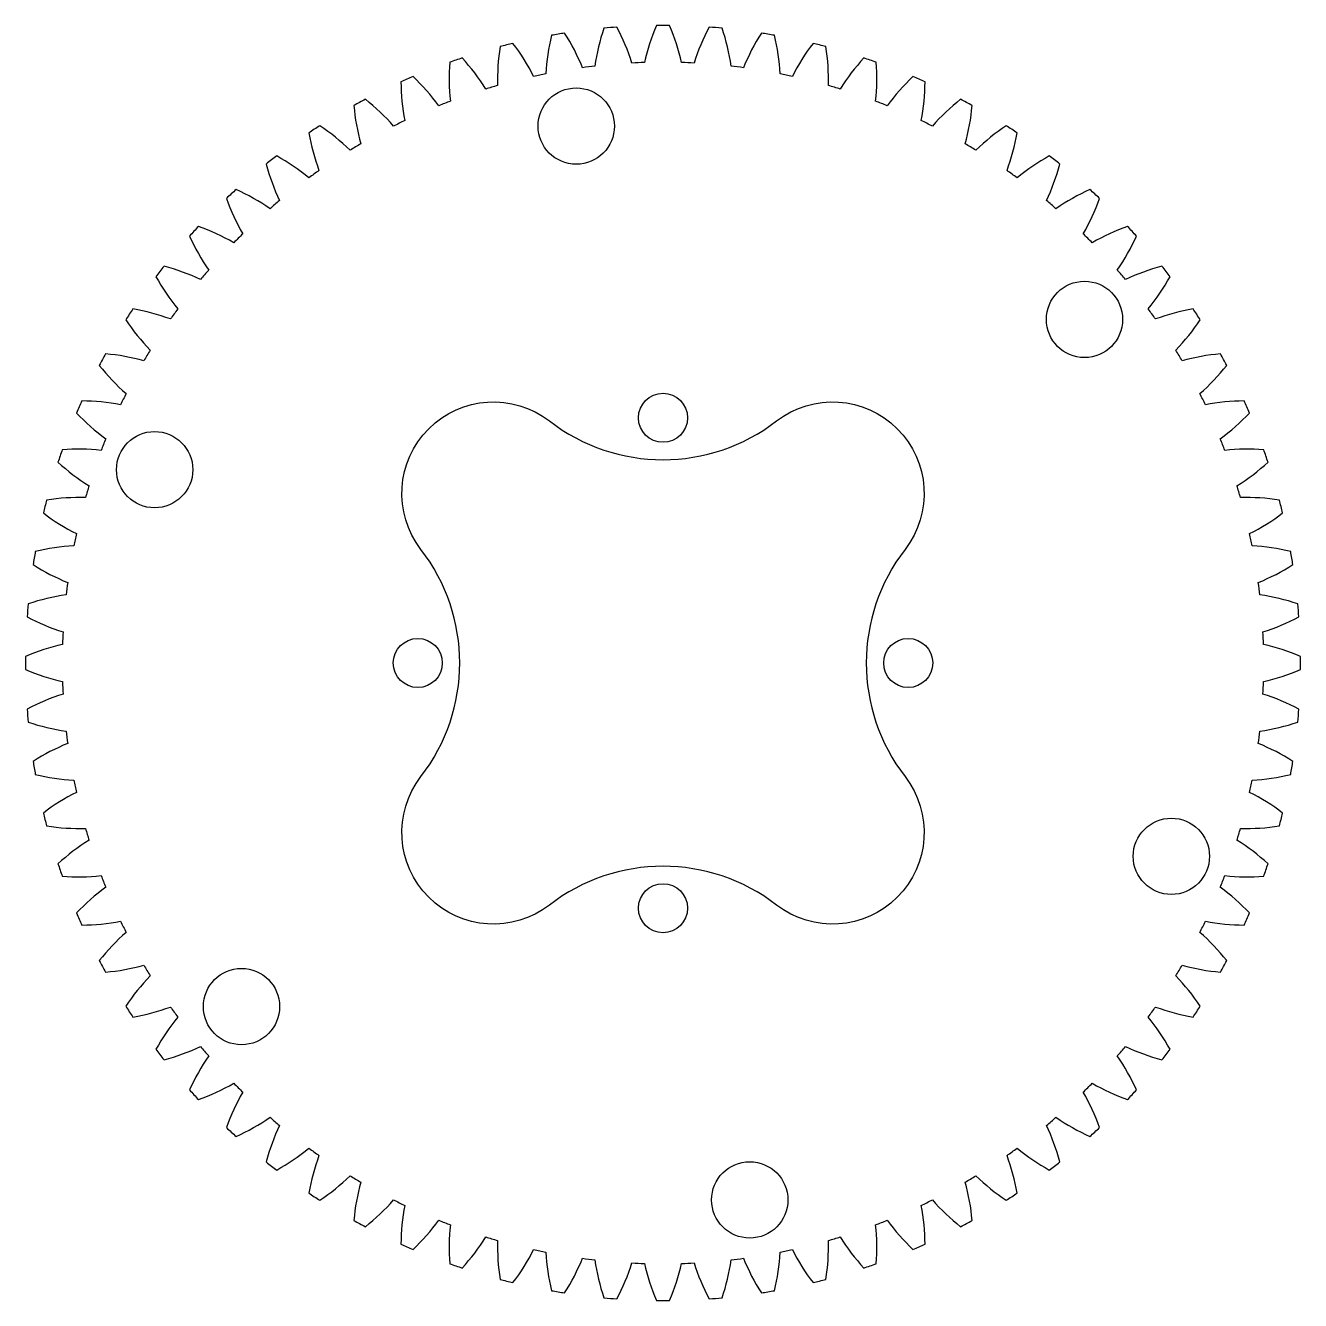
# Model space of a CAD drawing. Header units: millimetres. Extents: x -59 to 58, y -59 to 58.
import ezdxf

# ---------------------------------------------------------------- set-up
doc = ezdxf.new("R2010")
doc.units = ezdxf.units.MM
doc.layers.add('int', color=1, linetype='Continuous')

msp = doc.modelspace()

# ---------------------------------------------------------------- linework, layer by layer
msp.add_lwpolyline([(10.22, 57.6, 0.005167), (9.03, 57.8, 0.044687), (7.38, 54.63, 0.005167), (6.25, 54.77, 0.044687), (5.43, 58.25, 0.005167), (4.23, 58.35, 0.044687), (2.85, 55.05, 0.005167), (1.71, 55.1, 0.044687), (0.6, 58.5, 0.005167), (-0.6, 58.5, 0.044687), (-1.71, 55.1, 0.005167), (-2.85, 55.05, 0.044687), (-4.23, 58.35, 0.005167), (-5.43, 58.25, 0.044687), (-6.25, 54.77, 0.005167), (-7.38, 54.63, 0.044687), (-9.03, 57.8, 0.005167), (-10.22, 57.6, 0.044687), (-10.75, 54.07, 0.005167), (-11.87, 53.83, 0.044687), (-13.77, 56.86, 0.005167), (-14.95, 56.56, 0.044687), (-15.18, 52.99, 0.005167), (-16.27, 52.67, 0.044687), (-18.42, 55.52, 0.005167), (-19.57, 55.13, 0.044687), (-19.51, 51.56, 0.005167), (-20.57, 51.14, 0.044687), (-22.94, 53.81, 0.005167), (-24.05, 53.33, 0.044687), (-23.7, 49.77, 0.005167), (-24.72, 49.27, 0.044687), (-27.31, 51.73, 0.005167), (-28.37, 51.16, 0.044687), (-27.73, 47.64, 0.005167), (-28.71, 47.06, 0.044687), (-31.49, 49.3, 0.005167), (-32.5, 48.64, 0.044687), (-31.57, 45.19, 0.005167), (-32.49, 44.53, 0.044687), (-35.45, 46.53, 0.005167), (-36.41, 45.79, 0.044687), (-35.19, 42.43, 0.005167), (-36.06, 41.69, 0.044687), (-39.17, 43.45, 0.005167), (-40.06, 42.63, 0.044687), (-38.57, 39.38, 0.005167), (-39.38, 38.57, 0.044687), (-42.63, 40.06, 0.005167), (-43.45, 39.17, 0.044687), (-41.69, 36.06, 0.005167), (-42.43, 35.19, 0.044687), (-45.79, 36.41, 0.005167), (-46.53, 35.45, 0.044687), (-44.53, 32.49, 0.005167), (-45.19, 31.57, 0.044687), (-48.64, 32.5, 0.005167), (-49.3, 31.49, 0.044687), (-47.06, 28.71, 0.005167), (-47.64, 27.73, 0.044687), (-51.16, 28.37, 0.005167), (-51.73, 27.31, 0.044687), (-49.27, 24.72, 0.005167), (-49.77, 23.7, 0.044687), (-53.33, 24.05, 0.005167), (-53.81, 22.94, 0.044687), (-51.14, 20.57, 0.005167), (-51.56, 19.51, 0.044687), (-55.13, 19.57, 0.005167), (-55.52, 18.42, 0.044687), (-52.67, 16.27, 0.005167), (-52.99, 15.18, 0.044687), (-56.56, 14.95, 0.005167), (-56.86, 13.77, 0.044687), (-53.83, 11.87, 0.005167), (-54.07, 10.75, 0.044687), (-57.6, 10.22, 0.005167), (-57.8, 9.03, 0.044687), (-54.63, 7.38, 0.005167), (-54.77, 6.25, 0.044687), (-58.25, 5.43, 0.005167), (-58.35, 4.23, 0.044687), (-55.05, 2.85, 0.005167), (-55.1, 1.71, 0.044687), (-58.5, 0.6, 0.005167), (-58.5, -0.6, 0.044687), (-55.1, -1.71, 0.005167), (-55.05, -2.85, 0.044687), (-58.35, -4.23, 0.005167), (-58.25, -5.43, 0.044687), (-54.77, -6.25, 0.005167), (-54.63, -7.38, 0.044687), (-57.8, -9.03, 0.005167), (-57.6, -10.22, 0.044687), (-54.07, -10.75, 0.005167), (-53.83, -11.87, 0.044687), (-56.86, -13.77, 0.005167), (-56.56, -14.95, 0.044687), (-52.99, -15.18, 0.005167), (-52.67, -16.27, 0.044687), (-55.52, -18.42, 0.005167), (-55.13, -19.57, 0.044687), (-51.56, -19.51, 0.005167), (-51.14, -20.57, 0.044687), (-53.81, -22.94, 0.005167), (-53.33, -24.05, 0.044687), (-49.77, -23.7, 0.005167), (-49.27, -24.72, 0.044687), (-51.73, -27.31, 0.005167), (-51.16, -28.37, 0.044687), (-47.64, -27.73, 0.005167), (-47.06, -28.71, 0.044687), (-49.3, -31.49, 0.005167), (-48.64, -32.5, 0.044687), (-45.19, -31.57, 0.005167), (-44.53, -32.49, 0.044687), (-46.53, -35.45, 0.005167), (-45.79, -36.41, 0.044687), (-42.43, -35.19, 0.005167), (-41.69, -36.06, 0.044687), (-43.45, -39.17, 0.005167), (-42.63, -40.06, 0.044687), (-39.38, -38.57, 0.005167), (-38.57, -39.38, 0.044687), (-40.06, -42.63, 0.005167), (-39.17, -43.45, 0.044687), (-36.06, -41.69, 0.005167), (-35.19, -42.43, 0.044687), (-36.41, -45.79, 0.005167), (-35.45, -46.53, 0.044687), (-32.49, -44.53, 0.005167), (-31.57, -45.19, 0.044687), (-32.5, -48.64, 0.005167), (-31.49, -49.3, 0.044687), (-28.71, -47.06, 0.005167), (-27.73, -47.64, 0.044687), (-28.37, -51.16, 0.005167), (-27.31, -51.73, 0.044687), (-24.72, -49.27, 0.005167), (-23.7, -49.77, 0.044687), (-24.05, -53.33, 0.005167), (-22.94, -53.81, 0.044687), (-20.57, -51.14, 0.005167), (-19.51, -51.56, 0.044687), (-19.57, -55.13, 0.005167), (-18.42, -55.52, 0.044687), (-16.27, -52.67, 0.005167), (-15.18, -52.99, 0.044687), (-14.95, -56.56, 0.005167), (-13.77, -56.86, 0.044687), (-11.87, -53.83, 0.005167), (-10.75, -54.07, 0.044687), (-10.22, -57.6, 0.005167), (-9.03, -57.8, 0.044687), (-7.38, -54.63, 0.005167), (-6.25, -54.77, 0.044687), (-5.43, -58.25, 0.005167), (-4.23, -58.35, 0.044687), (-2.85, -55.05, 0.005167), (-1.71, -55.1, 0.044687), (-0.6, -58.5, 0.005167), (0.6, -58.5, 0.044687), (1.71, -55.1, 0.005167), (2.85, -55.05, 0.044687), (4.23, -58.35, 0.005167), (5.43, -58.25, 0.044687), (6.25, -54.77, 0.005167), (7.38, -54.63, 0.044687), (9.03, -57.8, 0.005167), (10.22, -57.6, 0.044687), (10.75, -54.07, 0.005167), (11.87, -53.83, 0.044687), (13.77, -56.86, 0.005167), (14.95, -56.56, 0.044687), (15.18, -52.99, 0.005167), (16.27, -52.67, 0.044687), (18.42, -55.52, 0.005167), (19.57, -55.13, 0.044687), (19.51, -51.56, 0.005167), (20.57, -51.14, 0.044687), (22.94, -53.81, 0.005167), (24.05, -53.33, 0.044687), (23.7, -49.77, 0.005167), (24.72, -49.27, 0.044687), (27.31, -51.73, 0.005167), (28.37, -51.16, 0.044687), (27.73, -47.64, 0.005167), (28.71, -47.06, 0.044687), (31.49, -49.3, 0.005167), (32.5, -48.64, 0.044687), (31.57, -45.19, 0.005167), (32.49, -44.53, 0.044687), (35.45, -46.53, 0.005167), (36.41, -45.79, 0.044687), (35.19, -42.43, 0.005167), (36.06, -41.69, 0.044687), (39.17, -43.45, 0.005167), (40.06, -42.63, 0.044687), (38.57, -39.38, 0.005167), (39.38, -38.57, 0.044687), (42.63, -40.06, 0.005167), (43.45, -39.17, 0.044687), (41.69, -36.06, 0.005167), (42.43, -35.19, 0.044687), (45.79, -36.41, 0.005167), (46.53, -35.45, 0.044687), (44.53, -32.49, 0.005167), (45.19, -31.57, 0.044687), (48.64, -32.5, 0.005167), (49.3, -31.49, 0.044687), (47.06, -28.71, 0.005167), (47.64, -27.73, 0.044687), (51.16, -28.37, 0.005167), (51.73, -27.31, 0.044687), (49.27, -24.72, 0.005167), (49.77, -23.7, 0.044687), (53.33, -24.05, 0.005167), (53.81, -22.94, 0.044687), (51.14, -20.57, 0.005167), (51.56, -19.51, 0.044687), (55.13, -19.57, 0.005167), (55.52, -18.42, 0.044687), (52.67, -16.27, 0.005167), (52.99, -15.18, 0.044687), (56.56, -14.95, 0.005167), (56.86, -13.77, 0.044687), (53.83, -11.87, 0.005167), (54.07, -10.75, 0.044687), (57.6, -10.22, 0.005167), (57.8, -9.03, 0.044687), (54.63, -7.38, 0.005167), (54.77, -6.25, 0.044687), (58.25, -5.43, 0.005167), (58.35, -4.23, 0.044687), (55.05, -2.85, 0.005167), (55.1, -1.71, 0.044687), (58.5, -0.6, 0.005167), (58.5, 0.6, 0.044687), (55.1, 1.71, 0.005167), (55.05, 2.85, 0.044687), (58.35, 4.23, 0.005167), (58.25, 5.43, 0.044687), (54.77, 6.25, 0.005167), (54.63, 7.38, 0.044687), (57.8, 9.03, 0.005167), (57.6, 10.22, 0.044687), (54.07, 10.75, 0.005167), (53.83, 11.87, 0.044687), (56.86, 13.77, 0.005167), (56.56, 14.95, 0.044687), (52.99, 15.18, 0.005167), (52.67, 16.27, 0.044687), (55.52, 18.42, 0.005167), (55.13, 19.57, 0.044687), (51.56, 19.51, 0.005167), (51.14, 20.57, 0.044687), (53.81, 22.94, 0.005167), (53.33, 24.05, 0.044687), (49.77, 23.7, 0.005167), (49.27, 24.72, 0.044687), (51.73, 27.31, 0.005167), (51.16, 28.37, 0.044687), (47.64, 27.73, 0.005167), (47.06, 28.71, 0.044687), (49.3, 31.49, 0.005167), (48.64, 32.5, 0.044687), (45.19, 31.57, 0.005167), (44.53, 32.49, 0.044687), (46.53, 35.45, 0.005167), (45.79, 36.41, 0.044687), (42.43, 35.19, 0.005167), (41.69, 36.06, 0.044687), (43.45, 39.17, 0.005167), (42.63, 40.06, 0.044687), (39.38, 38.57, 0.005167), (38.57, 39.38, 0.044687), (40.06, 42.63, 0.005167), (39.17, 43.45, 0.044687), (36.06, 41.69, 0.005167), (35.19, 42.43, 0.044687), (36.41, 45.79, 0.005167), (35.45, 46.53, 0.044687), (32.49, 44.53, 0.005167), (31.57, 45.19, 0.044687), (32.5, 48.64, 0.005167), (31.49, 49.3, 0.044687), (28.71, 47.06, 0.005167), (27.73, 47.64, 0.044687), (28.37, 51.16, 0.005167), (27.31, 51.73, 0.044687), (24.72, 49.27, 0.005167), (23.7, 49.77, 0.044687), (24.05, 53.33, 0.005167), (22.94, 53.81, 0.044687), (20.57, 51.14, 0.005167), (19.51, 51.56, 0.044687), (19.57, 55.13, 0.005167), (18.42, 55.52, 0.044687), (16.27, 52.67, 0.005167), (15.18, 52.99, 0.044687), (14.95, 56.56, 0.005167), (13.77, 56.86, 0.044687), (11.87, 53.83, 0.005167), (10.75, 54.07, 0.044687)], format="xyb", close=True)
for centre in [(-7.96, 49.27), (38.68, 31.53), (-46.65, 17.74), (46.65, -17.74), (-38.68, -31.53), (7.96, -49.27)]:
    msp.add_circle(centre, 3.5)
at = {"layer": 'int'}
msp.add_lwpolyline([(-22.21, 10.42, -0.879597), (-10.42, 22.21, 0.341105), (10.42, 22.21, -0.879597), (22.21, 10.42, 0.341105), (22.21, -10.42, -0.879597), (10.42, -22.21, 0.341105), (-10.42, -22.21, -0.879597), (-22.21, -10.42, 0.341105)], format="xyb", close=True, dxfattribs=at)
for centre in [(0, 22.5), (-22.5, 0), (22.5, 0), (0, -22.5)]:
    msp.add_circle(centre, 2.25, dxfattribs=at)

doc.saveas('drawing.dxf')
